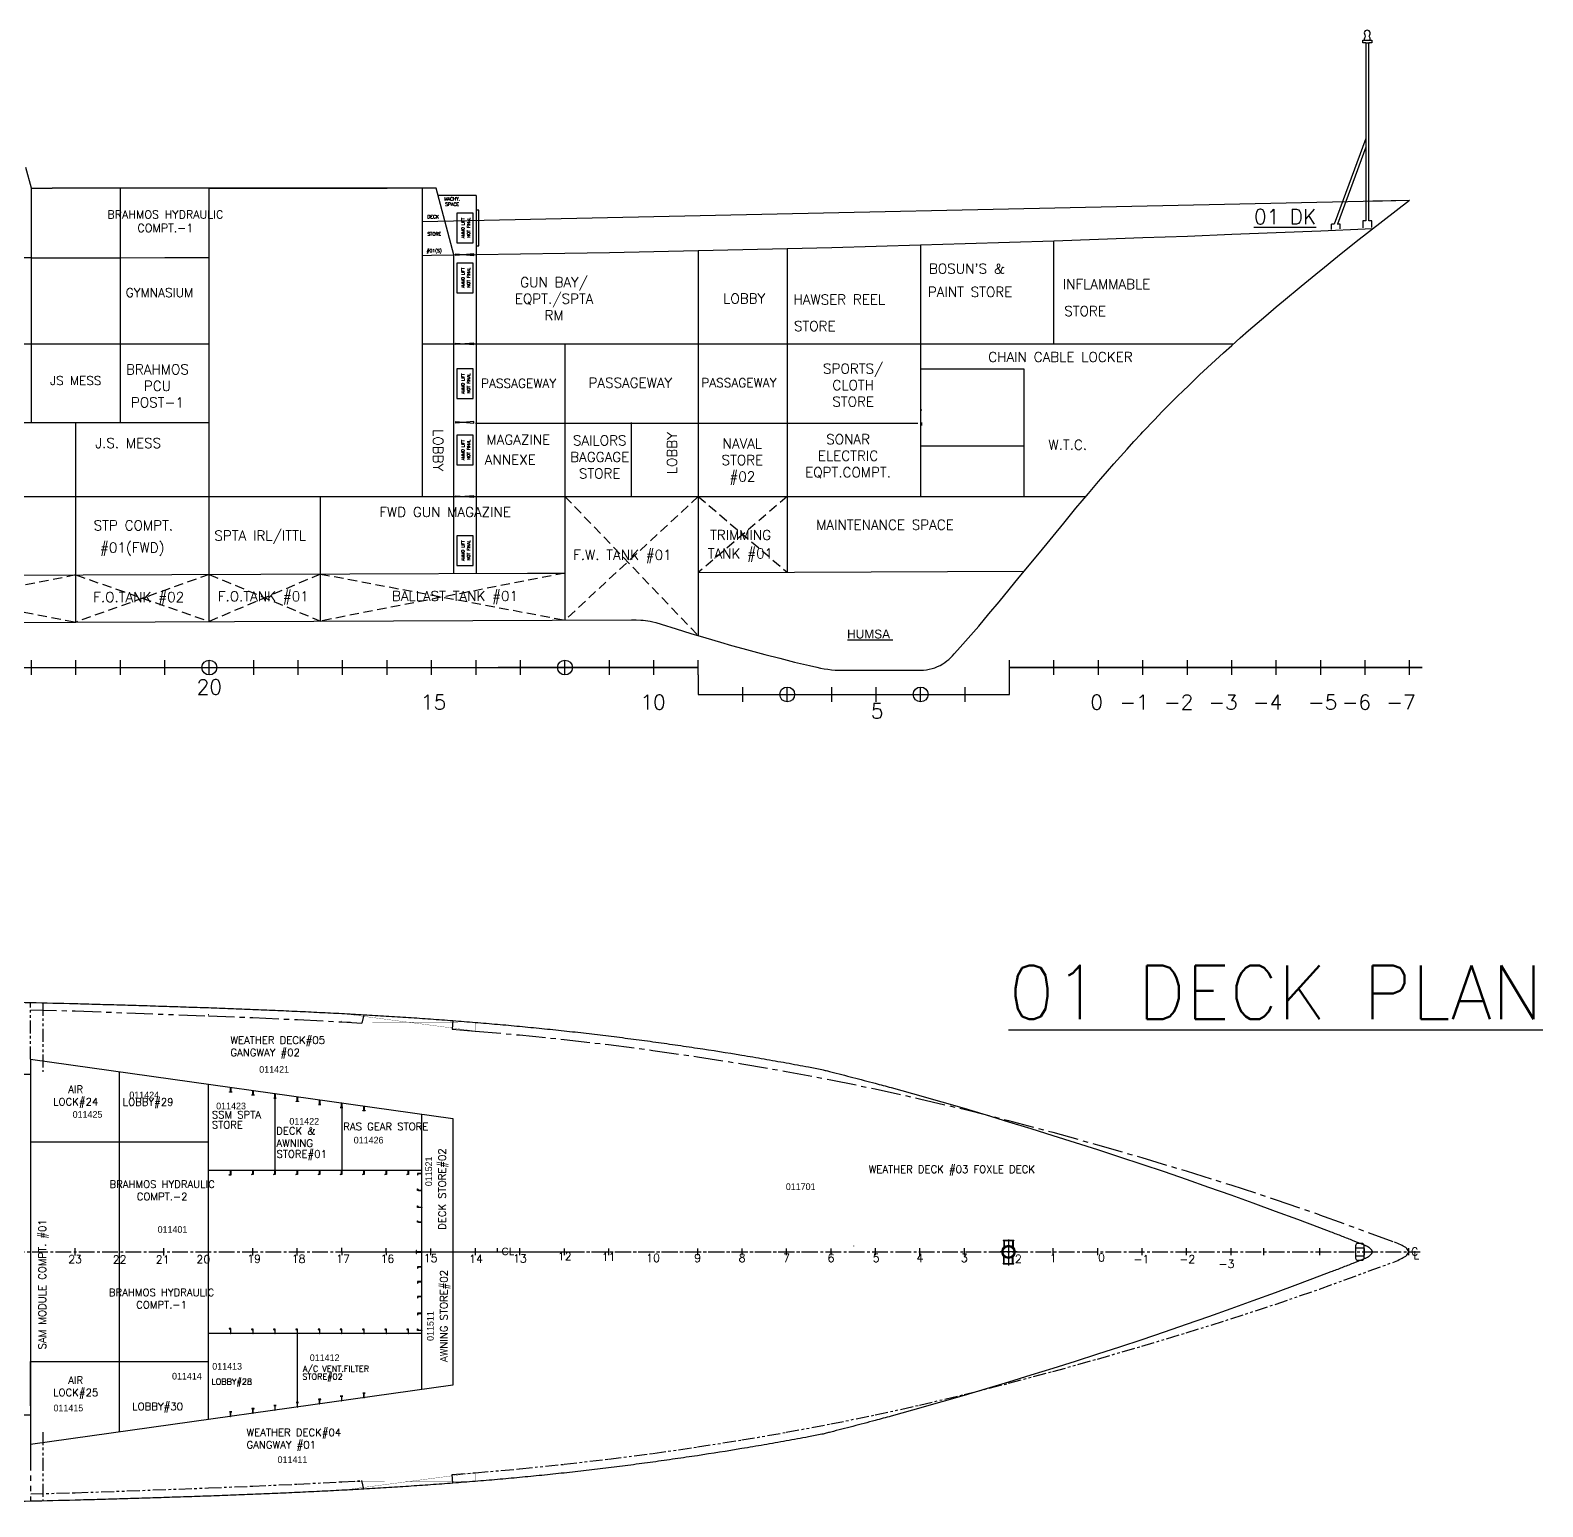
# Model space of a CAD drawing. Header units: millimetres. Extents: x 4499 to 177087, y -131598 to 56514.
# Drawn here: x 126041 to 177087, y -22382 to 27455 of the extents above; entities that cross this region are included whole.
import ezdxf
from ezdxf.enums import TextEntityAlignment as Align

# ---------------------------------------------------------------- set-up
doc = ezdxf.new("R2010")
doc.units = ezdxf.units.MM
doc.header["$LTSCALE"] = 700
doc.header["$MEASUREMENT"] = 0
for name, pattern in [('ACAD_ISO02W100', [15, 12, -3]), ('CENTER', [2, 1.25, -0.25, 0.25, -0.25]), ('CENTER2', [1.125, 0.75, -0.125, 0.125, -0.125]), ('DASHDOTX2', [2, 1, -0.5, 0, -0.5]), ('DASHED', [0.75, 0.5, -0.25]), ('DOTDASH1', [1600, 1000, -250, 100, -250]), ('H1', [40, 20, -20]), ('PHANTOM', [2.5, 1.25, -0.25, 0.25, -0.25, 0.25, -0.25]), ('PHANTOM2', [1.25, 0.625, -0.125, 0.125, -0.125, 0.125, -0.125])]:
    doc.linetypes.add(name, pattern=pattern)
for name, color, linetype in [('00', 7, 'Continuous'), ('01', 7, 'Continuous'), ('01 DECK', 7, 'Continuous'), ('1', 2, 'Continuous'), ('COMPT.NOS', 4, 'Continuous'), ('COMPTNAME', 7, 'Continuous'), ('MANHOLES', 160, 'Continuous'), ('PLINES', 4, 'Continuous'), ('SUPPLIERS_WEAPONS_AND_SENSORS', 7, 'Continuous'), ('WEAPON TEXT', 7, 'Continuous')]:
    doc.layers.add(name, color=color, linetype=linetype)
doc.styles.add('ROMANS', font='romans.shx', dxfattribs={"height": 150})
doc.styles.add('style1', font='romans.shx', dxfattribs={"height": 250})
doc.dimstyles.new('ISO-25', dxfattribs={"dimtxt": 2.5, "dimasz": 2.5, "dimexe": 1.25, "dimexo": 0.625, "dimtad": 1, "dimdsep": 46, "dimtxsty": 'Standard', "dimcen": 2.5, "dimadec": 0, "dimazin": 0, "dimtfac": 1, "dimtmove": 2, "dimatfit": 3, "dimfxl": 1, "dimtolj": 1, "dimtzin": 0, "dimarcsym": 0})

# ---------------------------------------------------------------- blocks, each defined once
blk = doc.blocks.new('L1', base_point=(121652, 116332))
at = {"color": 251, "true_color": 0x636466}
blk.add_line((121652, 116207), (121652, 116457), dxfattribs=at)

msp = doc.modelspace()

# ---------------------------------------------------------------- linework, layer by layer
at = {"color": 18, "true_color": 0x000000}
for p, q in [((171016, 27125), (171216, 27125)), ((171016, 27025), (171016, 27125)), ((171216, 27125), (171316, 27125)), ((171316, 27125), (171316, 27025)), ((171116, 27025), (171016, 27025)), ((171116, 27025), (171116, 21022)), ((171216, 21022), (171216, 27025)), ((171316, 27025), (171216, 27025)), ((171116, 23797), (170052, 20912)), ((171116, 23508), (170159, 20912)), ((126081, 22121), (126782, 22121)), ((129082, 14219), (129082, 22121)), ((132083, 7499), (132083, 22121)), ((139285, 11718), (139285, 22121)), ((141086, 21880), (139807, 21880)), ((141086, 21880), (141086, 9122)), ((171016, 21022), (171016, 20782)), ((171116, 21022), (171016, 21022)), ((171316, 21022), (171216, 21022)), ((171316, 20793), (171316, 21022)), ((170053, 20912), (169953, 20912)), ((169953, 20735), (169953, 20912)), ((170253, 20912), (170153, 20912)), ((170254, 20748), (170253, 20912)), ((148588, 20016), (148588, 7019)), ((151589, 20086), (151589, 9163)), ((156090, 20208), (156090, 11718)), ((160591, 16870), (160591, 20349)), ((140336, 9119), (140336, 19869)), ((144087, 16870), (144087, 7546)), ((94573, 14219), (132083, 14219)), ((127582, 7480), (127582, 14219)), ((141066, 14191), (155999, 14191)), ((146337, 11718), (146337, 14219)), ((102075, 11718), (161673, 11718)), ((135834, 7513), (135834, 11718)), ((126081, 5694), (126081, 6194)), ((127582, 5694), (127582, 6194)), ((129082, 5694), (129082, 6194)), ((130583, 5694), (130583, 6194)), ((132083, 5694), (132083, 6194)), ((133584, 5694), (133584, 6194)), ((135084, 5694), (135084, 6194)), ((136584, 5694), (136584, 6194)), ((138085, 5694), (138085, 6194)), ((139585, 5694), (139585, 6194)), ((141086, 5694), (141086, 6194)), ((142586, 5694), (142586, 6194)), ((144087, 5694), (144087, 6194)), ((145587, 5694), (145587, 6194)), ((147087, 5694), (147087, 6194)), ((148588, 5694), (148588, 6194)), ((159091, 5036), (159091, 6194)), ((159091, 5694), (159091, 6194)), ((160591, 5694), (160591, 6194)), ((162092, 5694), (162092, 6194)), ((163592, 5694), (163592, 6194)), ((165093, 5694), (165093, 6194)), ((166593, 5694), (166593, 6194)), ((168093, 5694), (168093, 6194)), ((169594, 5694), (169594, 6194)), ((171094, 5694), (171094, 6194)), ((172595, 5694), (172595, 6194)), ((7621, 5944), (148588, 5944)), ((124581, 5944), (126081, 5944)), ((148588, 5694), (148588, 5036)), ((159091, 5944), (173013, 5944)), ((150088, 4786), (150088, 5286)), ((151589, 4786), (151589, 5286)), ((153089, 4786), (153089, 5286)), ((154590, 4786), (154590, 5286)), ((156090, 4786), (156090, 5286)), ((157590, 4786), (157590, 5286)), ((148588, 5036), (159091, 5036)), ((126054, -7279), (126054, -20281, 0)), ((132055, -19438), (132055, -8121)), ((132055, -10080), (126054, -10080)), ((133555, -13905), (133555, -13655)), ((135055, -13905), (135055, -13655)), ((158876, -13380), (159236, -13380)), ((158876, -13380), (158876, -13394)), ((158876, -13394), (159236, -13394)), ((158896, -13394), (158896, -13654)), ((159216, -13394), (159216, -13654)), ((159236, -13380), (159236, -13394)), ((170772, -13643), (171057, -13643)), ((158876, -14166), (159236, -14166)), ((158876, -14180), (158876, -14166)), ((158876, -14180), (159236, -14180)), ((158896, -14166), (158896, -13905)), ((159216, -14166), (159216, -13905)), ((159236, -14180), (159236, -14166)), ((170772, -13917), (171057, -13917)), ((126054, -17480), (132055, -17480)), ((126054, -17480), (132055, -17480))]:
    msp.add_line(p, q, dxfattribs=at)
at = {"color": 18, "ltscale": 0.8, "true_color": 0x000000}
for p, q in [((159591, 16020), (156090, 16020)), ((159591, 14219), (159591, 16020)), ((159591, 11718), (159591, 16020)), ((156123, 14219), (156123, 14119)), ((156090, 13430), (159591, 13430))]:
    msp.add_line(p, q, dxfattribs=at)
at = {"color": 18, "linetype": 'DOTDASH1', "true_color": 0x000000}
msp.add_line((127582, 11718), (138585, 11718), dxfattribs=at)
at = {"color": 18, "linetype": 'DASHED', "lineweight": -2, "ltscale": 0.9, "true_color": 0x000000, "transparency": 33554534}
for p, q in [((144087, 11718), (148588, 7019)), ((148588, 11718), (144087, 7546)), ((148588, 11718), (151589, 9163)), ((151589, 11718), (148588, 9151)), ((127582, 9068), (119330, 7448)), ((119330, 9036), (127582, 7481)), ((132083, 9086), (127582, 7481)), ((127582, 9068), (132083, 7499)), ((135834, 9101), (132083, 7499)), ((132083, 9086), (135834, 7513)), ((144087, 9134), (135834, 7513)), ((135834, 9101), (144087, 7546))]:
    msp.add_line(p, q, dxfattribs=at)
at = {"color": 18, "linetype": 'Continuous', "true_color": 0x000000}
for p, q in [((148588, 5944), (141836, 5944)), ((173013, 5944), (159091, 5944)), ((129055, -19859), (129055, -7700)), ((136555, -13780), (136555, -13639)), ((136555, -13780), (136555, -13886)), ((138055, -13780), (138055, -13657)), ((138055, -13780), (138055, -13886)), ((139555, -13665), (139555, -13894)), ((141055, -13657), (141055, -13886)), ((141805, -13780), (141805, -13657)), ((141805, -13780), (141805, -13657))]:
    msp.add_line(p, q, dxfattribs=at)
at = {"color": 18, "linetype": 'CENTER2', "true_color": 0x000000}
msp.add_line((29247, -13780), (172949, -13780), dxfattribs=at)
msp.add_line((29247, -13780), (172949, -13780), dxfattribs=at)
at = {"color": 18, "linetype": 'CENTER2', "true_color": 0x000000, "extrusion": (0, 0, -1)}
msp.add_line((141834, -13780, 1486), (152644, -13780, 1486), dxfattribs=at)
at = {"color": 18, "linetype": 'DASHDOTX2', "true_color": 0x000000}
for p, q in [((142555, -13657), (142555, -13886)), ((142555, -13657), (142555, -13886)), ((144055, -13665), (144055, -13894)), ((144055, -13665), (144055, -13894)), ((145555, -13665), (145555, -13894)), ((145555, -13665), (145555, -13894)), ((148556, -13665), (148556, -13894)), ((150056, -13665), (150056, -13894)), ((151556, -13665), (151556, -13894)), ((153056, -13665), (153056, -13894)), ((154556, -13657), (154556, -13886)), ((154556, -13665), (154556, -13894)), ((156056, -13657), (156056, -13886)), ((156056, -13657), (156056, -13886)), ((157556, -13657), (157556, -13886)), ((157556, -13665), (157556, -13894)), ((159056, -13657), (159056, -13886)), ((159056, -13657), (159056, -13886)), ((159056, -13657), (159056, -13886)), ((159056, -13657), (159056, -13886)), ((159056, -13657), (159056, -13886)), ((159056, -13657), (159056, -13886)), ((160556, -13657), (160556, -13886)), ((160556, -13665), (160556, -13894)), ((162056, -13657), (162056, -13886)), ((162056, -13665), (162056, -13894)), ((163556, -13657), (163556, -13886)), ((163556, -13665), (163556, -13894)), ((165056, -13657), (165056, -13886)), ((165056, -13665), (165056, -13894)), ((166556, -13657), (166556, -13886)), ((166556, -13665), (166556, -13894)), ((167666, -13657), (167666, -13886)), ((169557, -13657), (169557, -13886)), ((169557, -13665), (169557, -13894)), ((171057, -13665), (171057, -13894)), ((172557, -13657), (172557, -13886))]:
    msp.add_line(p, q, dxfattribs=at)
at = {"color": 18, "linetype": 'CENTER', "true_color": 0x000000}
for p, q in [((159350, -13780), (158772, -13780)), ((159056, -13364), (159056, -14252))]:
    msp.add_line(p, q, dxfattribs=at)
at = {"color": 18, "linetype": 'ACAD_ISO02W100', "ltscale": 2, "true_color": 0x000000}
for p, q in [((158916, -13394), (158916, -13632)), ((159196, -13394), (159196, -13632)), ((158916, -14166), (158916, -13927)), ((159196, -14166), (159196, -13927))]:
    msp.add_line(p, q, dxfattribs=at)
at = {"color": 18, "true_color": 0x000000}
msp.add_lwpolyline([(171083, 27298, -0.313859), (171083, 27212, 0.153244), (171065, 27155), (171065, 27125), (171266, 27125), (171266, 27155, 0.153244), (171248, 27212, -0.313859), (171248, 27298, 1.914854)], format="xyb", close=True, dxfattribs=at)
for points in [[(140336, 19869), (139744, 22121), (126782, 22121)], [(50310, 16870), (132083, 16870)], [(139285, 16870), (166650, 16870)], [(148588, 9151), (151830, 9164), (159590, 9195)], [(42808, 8918), (89562, 8918), (94814, 8939), (100816, 8962), (106817, 8986), (112819, 9010), (118821, 9034), (124822, 9058), (130824, 9081), (136826, 9105), (142827, 9129), (144087, 9134)], [(126054, -7279), (140306, -9279), (140306, -18280), (126054, -20280)], [(153832, -13582), (153832, -13578)]]:
    msp.add_lwpolyline(points, dxfattribs=at)
at = {"color": 18, "linetype": 'DOTDASH1', "true_color": 0x000000}
for points in [[(140436, 20280), (140986, 20280), (140986, 21280), (140436, 21280)], [(140436, 18597), (140986, 18597), (140986, 19597), (140436, 19597)], [(140436, 15024), (140986, 15024), (140986, 16024), (140436, 16024)], [(140436, 12786), (140986, 12786), (140986, 13786), (140436, 13786)], [(140436, 9391), (140986, 9391), (140986, 10391), (140436, 10391)]]:
    msp.add_lwpolyline(points, close=True, dxfattribs=at)
at = {"color": 18, "true_color": 0x000000}
msp.add_lwpolyline([(141086, 20180), (141186, 20180), (141186, 21380), (141086, 21380)], close=True, dxfattribs=at)
for points in [[(114804, -5287, 0.000009), (117054, -5289, -0.000027)], [(117054, -22270, 0.000009), (114804, -22272, 0.000129)], [(124554, -5333, -0.001235), (126054, -5362, -0.001138), (127555, -5398, -0.000487), (128305, -5419, -0.000304), (129055, -5440, -0.000288), (129805, -5463, -0.000406), (130555, -5486, -0.000363), (131305, -5511, -0.000073), (132055, -5536, -0.000137), (132805, -5564, -0.000686), (133555, -5593, -0.000795), (134305, -5625, -0.000683), (135055, -5658, -0.000727), (135805, -5694, -0.001017), (136555, -5732, -0.001071), (137305, -5774, -0.000994), (138055, -5818, -0.001051), (138805, -5866, -0.001355), (139555, -5917, -0.001412), (140305, -5973, -0.001336), (141055, -6032, -0.001388), (141805, -6096, -0.001668), (142555, -6164, -0.001717), (143305, -6238, -0.001621), (144055, -6316, -0.001714), (144806, -6400, -0.002177), (145555, -6489, -0.001913), (146306, -6585, -0.000383), (147055, -6684, -0.000321), (147806, -6791, -0.001605), (148556, -6901, -0.003892), (150056, -7138, -0.001888), (150806, -7266, -0.001504), (151556, -7398, -0.000838), (151931, -7467, -0.001368), (152306, -7536, -0.000758), (152533, -7580, -0.000152), (152760, -7623, -0.000047), (152908, -7661, -0.000233), (153056, -7698, -0.001462), (153806, -7892, -0.001635), (154556, -8089, -0.00114), (155096, -8235, -0.002143), (156056, -8501), (156807, -8716), (157556, -8934), (158307, -9158), (159056, -9385), (159807, -9614), (160556, -9847), (161307, -10083), (162056, -10323), (162807, -10568), (163556, -10817), (164307, -11070), (165056, -11328), (165807, -11590), (166556, -11857), (167307, -12127), (168056, -12402), (168807, -12680), (169557, -12961), (169932, -13101, -0.00263), (170307, -13245, -0.002662), (170682, -13393), (171057, -13543, -0.002996), (171100, -13561, -0.014882), (171144, -13580, -0.012438), (171170, -13593, -0.017662), (171195, -13608, -0.018495), (171220, -13625, -0.014332), (171244, -13644, -0.016708), (171267, -13665, -0.030332), (171288, -13687, -0.031131), (171304, -13710, -0.032521), (171317, -13734, -0.025553), (171324, -13750, -0.049753), (171328, -13767, -0.01688), (171329, -13773, -0.003294), (171329, -13780, -0.003294), (171329, -13786, -0.01688), (171328, -13792, -0.049478), (171324, -13809, -0.025553), (171317, -13825, -0.032521), (171304, -13850, -0.031131), (171288, -13872, -0.030332), (171267, -13895, -0.016708), (171244, -13915, -0.014332), (171220, -13934, -0.018495), (171195, -13951, -0.017692), (171170, -13966, -0.012438), (171144, -13980, -0.014869), (171100, -13999, -0.002996), (171057, -14016), (170682, -14167, -0.002662), (170307, -14315, -0.00263), (169932, -14458), (169557, -14599), (168807, -14879), (168056, -15158), (167307, -15432), (166556, -15703), (165807, -15969), (165056, -16232), (164307, -16490), (163556, -16743), (162807, -16991), (162056, -17237), (161307, -17476), (160556, -17713), (159807, -17945), (159056, -18175), (158307, -18401), (157556, -18625), (156807, -18844), (156056, -19058, -0.002143), (155096, -19324, -0.00114), (154556, -19470, -0.001635), (153806, -19668, -0.001462), (153056, -19861, -0.000233), (152908, -19898, -0.000047), (152760, -19936, -0.000152), (152533, -19980, -0.000758), (152306, -20023, -0.001368), (151931, -20093, -0.000838), (151556, -20161, -0.001504), (150806, -20294, -0.001888), (150056, -20421, -0.003892), (148556, -20658, -0.001605), (147806, -20768, -0.000321), (147055, -20875, -0.000383), (146306, -20974, -0.001913), (145555, -21070, -0.002177), (144806, -21159, -0.001714), (144055, -21243, -0.001621), (143305, -21322, -0.001717), (142555, -21395, -0.001668), (141805, -21463, -0.001388), (141055, -21527, -0.001336), (140305, -21587, -0.001412), (139555, -21642, -0.001355), (138805, -21693, -0.001051), (138055, -21741, -0.000994), (137305, -21785, -0.001071), (136555, -21827, -0.001017), (135805, -21865, -0.000727), (135055, -21901, -0.000683), (134305, -21935, -0.000795), (133555, -21966, -0.000686), (132805, -21995, -0.000137), (132055, -22023, -0.000073), (131305, -22048, -0.000363), (130555, -22073, -0.000406), (129805, -22097, -0.000288), (129055, -22119, -0.000304), (128305, -22141, -0.000487), (127555, -22161, -0.001138), (126054, -22197, -0.001235), (124554, -22226, -0.000675)]]:
    msp.add_lwpolyline(points, format="xyb", dxfattribs=at)
at = {"color": 18, "true_color": 0x000000, "elevation": 0}
msp.add_lwpolyline([(121304, -5299), (121304, -7779), (126054, -7779)], dxfattribs=at)
at = {"color": 18, "true_color": 0x000000}
for centre, radius in [((132083, 5944), 250), ((144087, 5944), 250), ((151589, 5036), 250), ((156090, 5036), 250), ((159056, -13780), 223)]:
    msp.add_circle(centre, radius, dxfattribs=at)
at = {"color": 18, "linetype": 'ACAD_ISO02W100', "ltscale": 2, "true_color": 0x000000}
for radius in [203, 183]:
    msp.add_circle((159056, -13780), radius, dxfattribs=at)
at = {"color": 18, "true_color": 0x000000}
msp.add_arc((157616, -14104), 25, 5.3372, 95.3372, dxfattribs=at)
msp.add_solid([(159062, -13899), (159060, -13897), (159062, -13899)], dxfattribs=at)
at = {"layer": '00', "color": 18, "true_color": 0x000000}
for p, q in [((139255, -18427), (139255, -9132)), ((139255, -13780), (140306, -13780))]:
    msp.add_line(p, q, dxfattribs=at)
at = {"layer": '01', "color": 18, "linetype": 'ByBlock', "true_color": 0x000000}
for p, q in [((171116, 27025), (171091, 27025)), ((171116, 27025), (171216, 27025)), ((171216, 27025), (171241, 27025)), ((132083, 22121), (138085, 22121)), ((132044, -5766), (132066, -5767)), ((137301, -5774), (137235, -6058, 2252)), ((137300, -5773), (137301, -5774)), ((140308, -5973, 2290), (140285, -6264, 2318)), ((132805, -8227), (132805, -8385)), ((133555, -8332), (133555, -8490)), ((134305, -8437), (134305, -8595)), ((134305, -11022), (134305, -8437)), ((135805, -8648), (135805, -8806)), ((136555, -8753), (136555, -8911)), ((137305, -8858), (137305, -9016)), ((136884, -13780), (144555, -13780)), ((135055, -16530), (135055, -19017)), ((135805, -18912), (135805, -18754)), ((136555, -18806), (136555, -18648)), ((137305, -18701), (137305, -18543)), ((118554, -19280), (126054, -19280, 0)), ((132805, -19333), (132805, -19175)), ((133555, -19227), (133555, -19069)), ((134305, -19122), (134305, -18964)), ((140308, -21586, 2290), (140285, -21295, 2318)), ((137301, -21786), (137235, -21501, 2252))]:
    msp.add_line(p, q, dxfattribs=at)
at = {"layer": '01', "color": 18, "true_color": 0x000000}
for p in [(139285, 21003), (171216, 21691)]:
    msp.add_line(p, (172595, 21721), dxfattribs=at)
at = {"layer": '01', "color": 18, "linetype": 'PHANTOM2', "true_color": 0x000000}
for p, q in [((126054, -7279), (126054, -5362)), ((126469, -5372), (126469, -7698)), ((126469, -19861), (126469, -22188))]:
    msp.add_line(p, q, dxfattribs=at)
at = {"layer": '01', "color": 18, "linetype": 'PHANTOM', "true_color": 0x000000}
msp.add_line((126054, -20281), (126054, -22197), dxfattribs=at)
at = {"layer": '01', "color": 18, "true_color": 0x000000}
msp.add_lwpolyline([(171355, 21694), (172595, 21721)], dxfattribs=at)
at = {"layer": '01', "color": 18, "linetype": 'ByBlock', "true_color": 0x000000}
for points in [[(140407, 19904), (141007, 19854), (141007, 19904), (140407, 19854), (140407, 19904)], [(140407, 16895), (141007, 16845), (141007, 16895), (140407, 16845), (140407, 16895)], [(140407, 14244), (141007, 14194), (141007, 14244), (140407, 14194), (140407, 14244)], [(140407, 11743), (141007, 11693), (141007, 11743), (140407, 11693), (140407, 11743)]]:
    msp.add_lwpolyline(points, dxfattribs=at)
at = {"layer": '01', "color": 18, "linetype": 'ByBlock', "true_color": 0x000000, "const_width": 9, "elevation": 2237}
for points in [[(136550, -6018), (141055, -6032), (141056, -6324), (136551, -5732), (136550, -6018)], [(136550, -21541), (141055, -21527), (141056, -21235), (136551, -21827), (136550, -21541)]]:
    msp.add_lwpolyline(points, dxfattribs=at)
at = {"layer": '01', "color": 18, "linetype": 'ByBlock', "true_color": 0x000000}
for points in [[(132809, -8379), (132843, -8379), (132843, -8385), (132767, -8385), (132767, -8379), (132801, -8379), (132801, -8226), (132809, -8227)], [(133559, -8484), (133593, -8484), (133593, -8490), (133517, -8490), (133517, -8484), (133551, -8484), (133551, -8332), (133559, -8332)], [(134309, -8589), (134343, -8589), (134343, -8595), (134267, -8595), (134267, -8589), (134301, -8589), (134301, -8437), (134309, -8438)], [(135059, -8694), (135093, -8694), (135093, -8700), (135017, -8700), (135017, -8694), (135051, -8694), (135051, -8542), (135059, -8543)], [(135809, -8800), (135843, -8800), (135843, -8806), (135767, -8806), (135767, -8800), (135801, -8800), (135801, -8647), (135809, -8648)], [(136559, -8905), (136593, -8905), (136593, -8911), (136505, -8911), (136505, -8905), (136551, -8905), (136551, -8753), (136559, -8753)], [(137309, -9010), (137343, -9010), (137343, -9016), (137267, -9016), (137267, -9010), (137301, -9010), (137301, -8858), (137309, -8859)], [(132809, -11184), (132809, -11184), (132809, -11190), (132755, -11190), (132755, -11184), (132801, -11160), (132801, -11030), (132809, -11030)], [(133559, -11164), (133559, -11164), (133559, -11170), (133505, -11170), (133505, -11164), (133551, -11140), (133551, -11030), (133559, -11030)], [(134309, -11164), (134309, -11164), (134309, -11170), (134255, -11170), (134255, -11164), (134301, -11140), (134301, -11030), (134309, -11030)], [(135059, -11164), (135059, -11164), (135059, -11170), (135005, -11170), (135005, -11164), (135051, -11140), (135051, -11030), (135059, -11030)], [(135809, -11164), (135809, -11164), (135809, -11170), (135755, -11170), (135755, -11164), (135801, -11140), (135801, -11030), (135809, -11030)], [(136559, -11164), (136559, -11164), (136559, -11170), (136505, -11170), (136505, -11164), (136551, -11140), (136551, -11030), (136559, -11030)], [(137309, -11164), (137309, -11164), (137309, -11170), (137255, -11170), (137255, -11164), (137301, -11140), (137301, -11030), (137309, -11030)], [(138059, -11164), (138059, -11164), (138059, -11170), (138005, -11170), (138005, -11164), (138051, -11140), (138051, -11030), (138059, -11030)], [(138809, -11164), (138809, -11164), (138809, -11170), (138755, -11170), (138755, -11164), (138801, -11140), (138801, -11030), (138809, -11030)], [(139121, -11130), (139121, -11130), (139115, -11130), (139115, -11184), (139121, -11184), (139145, -11138), (139255, -11137), (139255, -11130)], [(139121, -11710), (139121, -11710), (139115, -11710), (139115, -11656), (139121, -11656), (139145, -11702), (139255, -11702), (139255, -11710)], [(139121, -12280), (139121, -12280), (139115, -12280), (139115, -12226), (139121, -12226), (139145, -12272), (139255, -12272), (139255, -12280)], [(139121, -12780), (139121, -12780), (139115, -12780), (139115, -12726), (139121, -12726), (139145, -12772), (139255, -12772), (139255, -12780)], [(139121, -14280), (139121, -14280), (139115, -14280), (139115, -14334), (139121, -14334), (139145, -14288), (139255, -14288), (139255, -14280)], [(139121, -14780), (139121, -14780), (139115, -14780), (139115, -14834), (139121, -14834), (139145, -14788), (139255, -14788), (139255, -14780)], [(139121, -15280), (139121, -15280), (139115, -15280), (139115, -15334), (139121, -15334), (139145, -15288), (139255, -15288), (139255, -15280)], [(139121, -15850), (139121, -15850), (139115, -15850), (139115, -15904), (139121, -15904), (139145, -15858), (139255, -15858), (139255, -15850)], [(132809, -16375), (132809, -16375), (132809, -16369), (132755, -16369), (132755, -16375), (132801, -16400), (132801, -16530), (132809, -16530)], [(133559, -16395), (133559, -16395), (133559, -16389), (133505, -16389), (133505, -16395), (133551, -16420), (133551, -16530), (133559, -16530)], [(134309, -16395), (134309, -16395), (134309, -16389), (134255, -16389), (134255, -16395), (134301, -16420), (134301, -16530), (134309, -16530)], [(135059, -16395), (135059, -16395), (135059, -16389), (135005, -16389), (135005, -16395), (135051, -16420), (135051, -16530), (135059, -16530)], [(135809, -16395), (135809, -16395), (135809, -16389), (135755, -16389), (135755, -16395), (135801, -16420), (135801, -16530), (135809, -16530)], [(136559, -16395), (136559, -16395), (136559, -16389), (136505, -16389), (136505, -16395), (136551, -16420), (136551, -16530), (136559, -16530)], [(137309, -16395), (137309, -16395), (137309, -16389), (137255, -16389), (137255, -16395), (137301, -16420), (137301, -16530), (137309, -16530)], [(138059, -16395), (138059, -16395), (138059, -16389), (138005, -16389), (138005, -16395), (138051, -16420), (138051, -16530), (138059, -16530)], [(138809, -16395), (138809, -16395), (138809, -16389), (138755, -16389), (138755, -16395), (138801, -16420), (138801, -16530), (138809, -16530)], [(139121, -16430), (139121, -16430), (139115, -16430), (139115, -16376), (139121, -16376), (139145, -16422), (139255, -16422), (139255, -16430)], [(135059, -18865), (135093, -18865), (135093, -18859), (135017, -18859), (135017, -18865), (135051, -18865), (135051, -19017), (135059, -19016)], [(135809, -18760), (135843, -18760), (135843, -18754), (135767, -18754), (135767, -18760), (135801, -18760), (135801, -18912), (135809, -18911)], [(136559, -18654), (136593, -18654), (136593, -18648), (136505, -18648), (136505, -18654), (136551, -18654), (136551, -18807), (136559, -18806)], [(137309, -18549), (137343, -18549), (137343, -18543), (137267, -18543), (137267, -18549), (137301, -18549), (137301, -18701), (137309, -18701)], [(132809, -19181), (132843, -19181), (132843, -19175), (132767, -19175), (132767, -19181), (132801, -19181), (132801, -19333), (132809, -19332)], [(133559, -19075), (133593, -19075), (133593, -19069), (133517, -19069), (133517, -19075), (133551, -19075), (133551, -19228), (133559, -19227)], [(134309, -18970), (134343, -18970), (134343, -18964), (134267, -18964), (134267, -18970), (134301, -18970), (134301, -19122), (134309, -19122)]]:
    msp.add_lwpolyline(points, close=True, dxfattribs=at)
msp.add_lwpolyline([(170847, -14064), (170982, -14064, 0.414214), (171057, -13989), (171057, -13570, 0.414214), (170982, -13495), (170847, -13495, 0.414214), (170772, -13570), (170772, -13989, 0.414214)], format="xyb", close=True, dxfattribs=at)
msp.add_lwpolyline([(172089, -14111, 0.014843), (172297, -14016, 0.026954), (172461, -13923, 0.209127), (172557, -13780, 0.209127), (172461, -13636, 0.026954), (172297, -13544, 0.014843), (172089, -13448, 0.014843)], format="xyb", dxfattribs=at)
at = {"layer": '01', "color": 18, "linetype": 'PHANTOM', "true_color": 0x000000}
for points in [[(126056, -5612, 1963), (127556, -5648, 1958), (132056, -5813, 2140), (133556, -5873, 2172), (135056, -5941, 2205), (136556, -6018, 2237), (137235, -6058, 2252)], [(140285, -6264, 2318), (141056, -6324, 2334), (142556, -6458, 2367), (144056, -6610, 2399), (145556, -6784, 2431), (147056, -6979, 2464), (148556, -7194, 2496), (150056, -7431, 2528), (151556, -7689, 2561), (153056, -7971, 2593), (154556, -8277, 2625), (156056, -8608, 2658), (157556, -8965, 2690), (159056, -9345, 2722), (160556, -9742, 2733), (162056, -10163, 2787), (163556, -10598, 2819), (165056, -11049, 2852), (166556, -11518, 2884), (168056, -12009, 2916), (169556, -12526, 2952), (172089, -13448, 3001)]]:
    msp.add_polyline3d(points, dxfattribs=at)
at = {"layer": '01', "color": 18, "linetype": 'PHANTOM2', "true_color": 0x000000}
for points in [[(140285, -21295, 2318), (141056, -21235, 2334), (142556, -21102, 2367), (144056, -20949, 2399), (145556, -20776, 2431), (147056, -20581, 2464), (148556, -20365, 2496), (150056, -20128, 2528), (151556, -19870, 2561), (153056, -19588, 2593), (154556, -19283, 2625), (156056, -18951, 2658), (157556, -18594, 2690), (159056, -18214, 2722), (160556, -17817, 2733), (162056, -17396, 2787), (163556, -16962, 2819), (165056, -16510, 2852), (166556, -16041, 2884), (168056, -15550, 2916), (169556, -15034, 2952), (172089, -14111, 3001)], [(126056, -21948, 1963), (127556, -21911, 1958), (132056, -21747, 2140), (133556, -21686, 2172), (135056, -21618, 2205), (136556, -21541, 2237), (137235, -21501, 2252)]]:
    msp.add_polyline3d(points, dxfattribs=at)
at = {"layer": '01 DECK', "color": 18, "linetype": 'Continuous', "true_color": 0x000000}
msp.add_line((126081, 19771), (102075, 19771), dxfattribs=at)
at = {"layer": '1', "color": 18, "linetype": 'Continuous', "true_color": 0x000000}
msp.add_lwpolyline([(31780, 7101), (127582, 7481), (146337, 7555), (146494, 7553), (146651, 7546), (146729, 7539), (146807, 7531), (146885, 7520), (146962, 7506), (147056, 7485), (147150, 7461), (147337, 7406), (147838, 7250), (148337, 7095), (148838, 6944), (149338, 6796), (149711, 6689), (150086, 6584), (150461, 6482), (150838, 6383), (151339, 6255), (151837, 6131), (152339, 6011), (152587, 5954), (152711, 5928), (152836, 5904), (152961, 5884), (153086, 5869), (153212, 5859), (153339, 5856), (156090, 5856), (156187, 5859), (156285, 5869), (156383, 5886), (156479, 5909), (156574, 5939), (156666, 5975), (156755, 6017), (156840, 6066), (156910, 6114), (156978, 6166), (157043, 6221), (157105, 6279), (157166, 6340), (157225, 6403), (157341, 6531), (157698, 6937), (158050, 7345), (158398, 7754), (158741, 8165), (159422, 8990), (160099, 9818), (160920, 10818), (161333, 11318), (161752, 11818), (162092, 12218), (162178, 12318), (162395, 12570), (162614, 12819), (162837, 13070), (163061, 13319), (163290, 13570), (163521, 13819), (163592, 13895), (163994, 14319), (164237, 14570), (164482, 14819), (164732, 15070), (164984, 15319), (165093, 15424), (165505, 15819), (165772, 16071), (166041, 16320), (166316, 16571), (166593, 16819), (166877, 17071), (167162, 17320), (167744, 17820), (168093, 18115), (168337, 18320), (168939, 18820), (169548, 19320), (169594, 19358), (170165, 19821), (170791, 20321), (171239, 20675), (171688, 21027), (172140, 21376), (172595, 21721)], dxfattribs=at)
at = {"layer": 'COMPTNAME', "color": 18, "linetype": 'ByBlock', "true_color": 0x000000}
for p, q in [((136555, -8911), (136555, -11022)), ((139255, -11030), (132055, -11030)), ((139255, -16530), (132055, -16530))]:
    msp.add_line(p, q, dxfattribs=at)
msp.add_lwpolyline([(139075, -13784), (139255, -13784), (139255, -13776), (139075, -13776), (139075, -13730), (139063, -13730), (139063, -13830), (139075, -13830)], close=True, dxfattribs=at)
at = {"layer": 'MANHOLES', "color": 18, "true_color": 0x000000}
for p, q in [((126081, 22121), (125894, 22821)), ((126081, 14219), (126081, 22121))]:
    msp.add_line(p, q, dxfattribs=at)
at = {"layer": 'PLINES', "color": 18, "true_color": 0x000000}
for points in [[(139285, 19855, 0), (139585, 19859, 0), (141086, 19880, 0), (142586, 19903, 0), (144087, 19928, 0), (145587, 19955, 0), (147087, 19985, 0), (148588, 20016, 0), (150088, 20050, 0), (151589, 20086, 0), (153089, 20125, 0), (154590, 20165, 0), (156090, 20208, 0), (157590, 20252, 0), (159091, 20299, 0), (160591, 20349, 0), (162092, 20400, 0), (163592, 20454, 0), (165093, 20509, 0), (166593, 20567, 0), (168093, 20627, 0), (169594, 20690, 0), (171094, 20754, 0), (171355, 20766, 0)], [(126081, 19771, 0), (128282, 19773, 0)], [(128282, 19773, 0), (129082, 19775, 0), (130583, 19780, 0), (132083, 19788, 0), (132083, 19788, 0)]]:
    msp.add_polyline3d(points, dxfattribs=at)
at = {"layer": 'SUPPLIERS_WEAPONS_AND_SENSORS', "color": 18, "linetype": 'Continuous', "true_color": 0x000000}
msp.add_line((126054, -18980, 0), (126054, -17480), dxfattribs=at)
at = {"layer": 'WEAPON TEXT', "color": 18, "true_color": 0x000000}
msp.add_line((156090, 14639), (156130, 14639), dxfattribs=at)

# ---------------------------------------------------------------- block references
at = {"color": 18, "true_color": 0x000000, "xscale": 1.000048201625, "yscale": 1.000048201625, "zscale": 1.000048201625}
for p in [(127554, -13780), (129055, -13780), (130555, -13780), (132055, -13780)]:
    msp.add_blockref('L1', p, dxfattribs=at)

# ---------------------------------------------------------------- texts
at = {"color": 18, "linetype": 'H1', "true_color": 0x000000, "style": 'ROMANS'}
for s, p in [('MACHY.', (140279, 21760)), ('SPACE', (140279, 21583))]:
    msp.add_text(s, height=110.3, dxfattribs=at).set_placement(p, align=Align.MIDDLE)
for s, p in [('DECK', (139444, 21105)), ('STORE', (139444, 20527)), ('#01(S)', (139416, 19960))]:
    msp.add_text(s, height=110.3, dxfattribs=at).set_placement(p)
at = {"color": 18, "true_color": 0x000000, "style": 'ROMANS'}
for p in [(140643, 20780), (140643, 19097), (140643, 15524), (140643, 13286), (140643, 9891)]:
    msp.add_text('AMMO LIFT', height=99, rotation=90, dxfattribs=at).set_placement(p, align=Align.MIDDLE)
for p in [(140885, 20792), (140885, 19108), (140885, 15536), (140885, 13297), (140885, 9902)]:
    msp.add_text('NOT FINAL', height=99, rotation=90, dxfattribs=at).set_placement(p, align=Align.CENTER)
for s, height, p in [('%%u01 DK', 500.1, (168392, 21162)), ('0', 270, (162196, -13971)), ('0', 270, (162196, -13971)), ('-1', 270, (163543, -14024)), ('-2', 270, (165090, -14024)), ('-3', 270, (166414, -14187))]:
    msp.add_text(s, height=height, dxfattribs=at).set_placement(p, align=Align.MIDDLE)
for s, height, p in [("BOSUN'S & ", 334.3, (156372, 19240)), ('INFLAMMABLE', 334.25, (160891, 18720)), ('HAWSER REEL', 334.25, (151800, 18198)), ('PAINT STORE', 334.25, (156334, 18455)), ('STORE', 334.3, (160939, 17809)), ('STORE', 334.3, (151817, 17301)), ('CHAIN CABLE LOCKER', 334.25, (158375, 16259)), ('PASSAGEWAY', 300.8, (141252, 15387)), ('PASSAGEWAY', 334.3, (144882, 15388)), ('PASSAGEWAY', 300.8, (148687, 15408)), ('MAGAZINE', 334.3, (141439, 13470)), ('J.S. MESS ', 334.3, (128236, 13352)), ('W.T.C.', 334.3, (160406, 13294)), ('ANNEXE', 334.3, (141381, 12792)), ('FWD GUN MAGAZINE', 334.25, (137823, 11027)), ('STP COMPT.', 334.3, (128181, 10575)), ('MAINTENANCE SPACE', 334.25, (152568, 10595)), ('#01(FWD)', 334.3, (128396, 9826)), ('SPTA IRL/ITTL', 334.25, (132255, 10230)), ('TRIMMING ', 334.3, (148982, 10252)), ('F.W. TANK #01', 334.25, (144364, 9580)), ('TANK #01', 334.3, (148904, 9628)), ('F.O.TANK #02', 334.25, (128169, 8156)), ('F.O.TANK #01', 334.25, (132374, 8181)), ('BALLAST TANK #01', 334.25, (138248, 8193))]:
    msp.add_text(s, height=height, dxfattribs=at).set_placement(p)
for rotation, p in [(270, (139637, 13991)), (90, (147867, 12470))]:
    msp.add_text('LOBBY', height=334.3, rotation=rotation, dxfattribs=at).set_placement(p)
for s, height, p in [('20', 500.1, (132088, 5038)), ('15', 500.1, (139651, 4527)), ('10', 500.1, (147061, 4527)), ('5', 500, (154624, 4225)), ('0', 500, (162034, 4527)), ('-1', 500.1, (163301, 4527)), ('-2', 500.1, (164801, 4527)), ('-3', 500.1, (166301, 4527)), ('-4', 500.1, (167802, 4527)), ('-5', 500.1, (169659, 4527)), ('-6', 500.1, (170803, 4527)), ('-6', 500.1, (170803, 4527)), ('-7', 500.1, (172303, 4527)), ('C', 275, (172765, -13907)), ('L', 275, (172822, -14029)), ('23', 270, (127555, -14164)), ('22', 270, (129055, -14173)), ('21', 270, (130510, -14173)), ('20', 270, (131882, -14165)), ('19', 270, (133596, -14148)), ('18', 270, (135096, -14148)), ('17', 270, (136596, -14148)), ('16', 270, (138096, -14148)), ('15', 270, (139554, -14125)), ('14', 270, (141085, -14149)), ('13', 270, (142567, -14136)), ('13', 270, (142567, -14136)), ('12', 270, (144077, -14063)), ('12', 270, (144077, -14063)), ('11', 270, (145559, -14086)), ('10', 275, (147060, -14121)), ('9', 270, (148566, -14121)), ('8', 275, (150066, -14121)), ('7', 275, (151566, -14121)), ('6', 275, (153066, -14121)), ('5', 275, (154591, -14121)), ('4', 275, (156066, -14121)), ('3', 275, (157566, -14121)), ('1', 275, (160566, -14121))]:
    msp.add_text(s, height=height, dxfattribs=at).set_placement(p, align=Align.CENTER)
at = {"color": 18, "linetype": 'CENTER', "true_color": 0x000000, "style": 'ROMANS'}
msp.add_text('2', height=270, dxfattribs=at).set_placement((159389, -14017), align=Align.MIDDLE)
at = {"color": 18, "true_color": 0x000000, "attachment_point": 5, "style": 'ROMANS'}
for s, insert, char_height, width in [('GUN BAY/\\PEQPT./SPTA RM', (143722, 18391), 334.25, 3289.28), ('LOBBY', (150136, 18399), 334.3, 1596.35), ('BRAHMOS\\PPCU\\PPOST-1', (130333, 15450), 334.3, 1596.35), ('SPORTS/    CLOTH STORE', (153815, 15476), 334.25, 1596.35), ('JS MESS', (127576, 15631), 300.1, 3327.25), ('SONAR ELECTRIC EQPT.COMPT.', (153643, 13077), 334.25, 1596.35), ('SAILORS\\PBAGGAGE\\PSTORE', (145260, 13051), 334.3, 1596.35), ('NAVAL\\PSTORE\\P#02', (150074, 12891), 334.3, 1596.35)]:
    msp.add_mtext(s, dxfattribs=dict(at, insert=insert, char_height=char_height, width=width))
at = {"color": 18, "true_color": 0x000000, "insert": (129265, 18750), "char_height": 120.03, "width": 2820.35, "attachment_point": 1}
msp.add_mtext('{\\Fromans|c0;\\H2.5x;GYMNASIUM}', dxfattribs=at)
at = {"color": 18, "linetype": 'Continuous', "true_color": 0x000000, "insert": (159057, -4109), "char_height": 1813.38, "width": 33035.13, "attachment_point": 1, "style": 'ROMANS'}
msp.add_mtext('{\\L01 DECK PLAN}', dxfattribs=at)
at = {"color": 18, "true_color": 0x000000, "insert": (142379, -13766), "char_height": 254, "attachment_point": 6}
msp.add_mtext('CL', dxfattribs=at)
at = {"layer": 'COMPT.NOS', "color": 18, "linetype": 'ByBlock', "true_color": 0x000000, "char_height": 225, "width": 1831.54, "attachment_point": 1}
for s, insert in [('011421', (133770, -7509)), ('011424', (129385, -8371)), ('011425', (127472, -9027)), ('011423', (132316, -8742)), ('011422', (134786, -9259)), ('011426', (136958, -9895)), ('011701', (151541, -11466)), ('011401', (130340, -12910)), ('011412', (135475, -17240)), ('011414', (130826, -17862)), ('011413', (132184, -17529)), ('011415', (126825, -18938)), ('011411', (134389, -20680))]:
    msp.add_mtext(s, dxfattribs=dict(at, insert=insert))
at = {"layer": 'COMPT.NOS', "color": 18, "linetype": 'ByBlock', "true_color": 0x000000, "width": 1831.54, "attachment_point": 1, "rotation": 90}
for s, insert, char_height in [('\\pt225;011521', (139376, -11563), 225.01), ('011511', (139431, -16785), 225)]:
    msp.add_mtext(s, dxfattribs=dict(at, insert=insert, char_height=char_height))
at = {"layer": 'COMPTNAME', "color": 18, "linetype": 'ByBlock', "true_color": 0x000000, "style": 'style1'}
for s, height, p in [('SSM SPTA', 250, (132170, -9275, 0)), ('STORE', 250, (132170, -9618, 0)), ('DECK &', 250, (134342, -9819, 0)), ('RAS GEAR STORE', 250.01, (136605, -9673)), ('AWNING ', 250, (134351, -10231, 0)), ('STORE#01', 250, (134351, -10601, 0)), ('A/C VENT.FILTER ', 200.01, (135238, -17823)), ('STORE#02', 200, (135224, -18091)), ('LOBBY#28', 200, (132155, -18260)), ('LOBBY#30', 250, (129483, -19119))]:
    msp.add_text(s, height=height, dxfattribs=at).set_placement(p)
at = {"layer": 'COMPTNAME', "color": 18, "true_color": 0x000000, "style": 'style1'}
msp.add_text('WEATHER DECK #03 FOXLE DECK', height=250.01, dxfattribs=at).set_placement((159953, -11117), align=Align.RIGHT)
msp.add_text('SAM MODULE COMPT. #01', height=250.01, rotation=90, dxfattribs=at).set_placement((126573, -17071, 0))
for s, insert, char_height, width, attachment_point in [('WEATHER DECK#05 GANGWAY #02', (132796, -6507), 250.01, 3946.44, 1), ('LOBBY#29', (129162, -8595), 250, 3946.44, 1), ('BRAHMOS HYDRAULIC\\PCOMPT.-2', (130492, -11706), 250.01, 3754.68, 5), ('BRAHMOS HYDRAULIC\\PCOMPT.-1', (130472, -15355), 250.01, 3754.68, 5), ('WEATHER DECK#04 GANGWAY #01', (133341, -19748), 250.01, 3946.44, 1)]:
    msp.add_mtext(s, dxfattribs=dict(at, insert=insert, char_height=char_height, width=width, attachment_point=attachment_point))
at = {"layer": 'COMPTNAME', "color": 18, "linetype": 'Continuous', "true_color": 0x000000, "char_height": 250.01, "width": 1739.5, "attachment_point": 5, "style": 'style1'}
for s, insert in [('{\\Fromans.shx|c0;AIR LOCK#24 }', (127576, -8544)), ('{\\Fromans.shx|c0;AIR LOCK#25 }', (127576, -18361))]:
    msp.add_mtext(s, dxfattribs=dict(at, insert=insert))
at = {"layer": 'COMPTNAME', "color": 18, "true_color": 0x000000, "char_height": 250.01, "attachment_point": 5, "rotation": 90, "style": 'style1'}
for s, insert in [('DECK STORE#02', (139981, -11660)), ('AWNING STORE#02', (140044, -15943))]:
    msp.add_mtext(s, dxfattribs=dict(at, insert=insert))
at = {"layer": 'WEAPON TEXT', "color": 18, "true_color": 0x000000}
msp.add_text('HUMSA', height=300.1, dxfattribs=at).set_placement((153610, 6925))
at = {"layer": 'WEAPON TEXT', "color": 18, "true_color": 0x000000, "insert": (130600, 21009), "char_height": 275.08, "width": 3755.56, "attachment_point": 5, "style": 'ROMANS'}
msp.add_mtext('BRAHMOS HYDRAULIC\\PCOMPT.-1', dxfattribs=at)

# ---------------------------------------------------------------- leaders
at = {"color": 18, "true_color": 0x000000}
msp.add_leader([(155152, 6872), (153622, 6872)], dimstyle='ISO-25', override={"dimgap": 100, "dimtad": 0}, dxfattribs=at)

doc.saveas('drawing.dxf')
